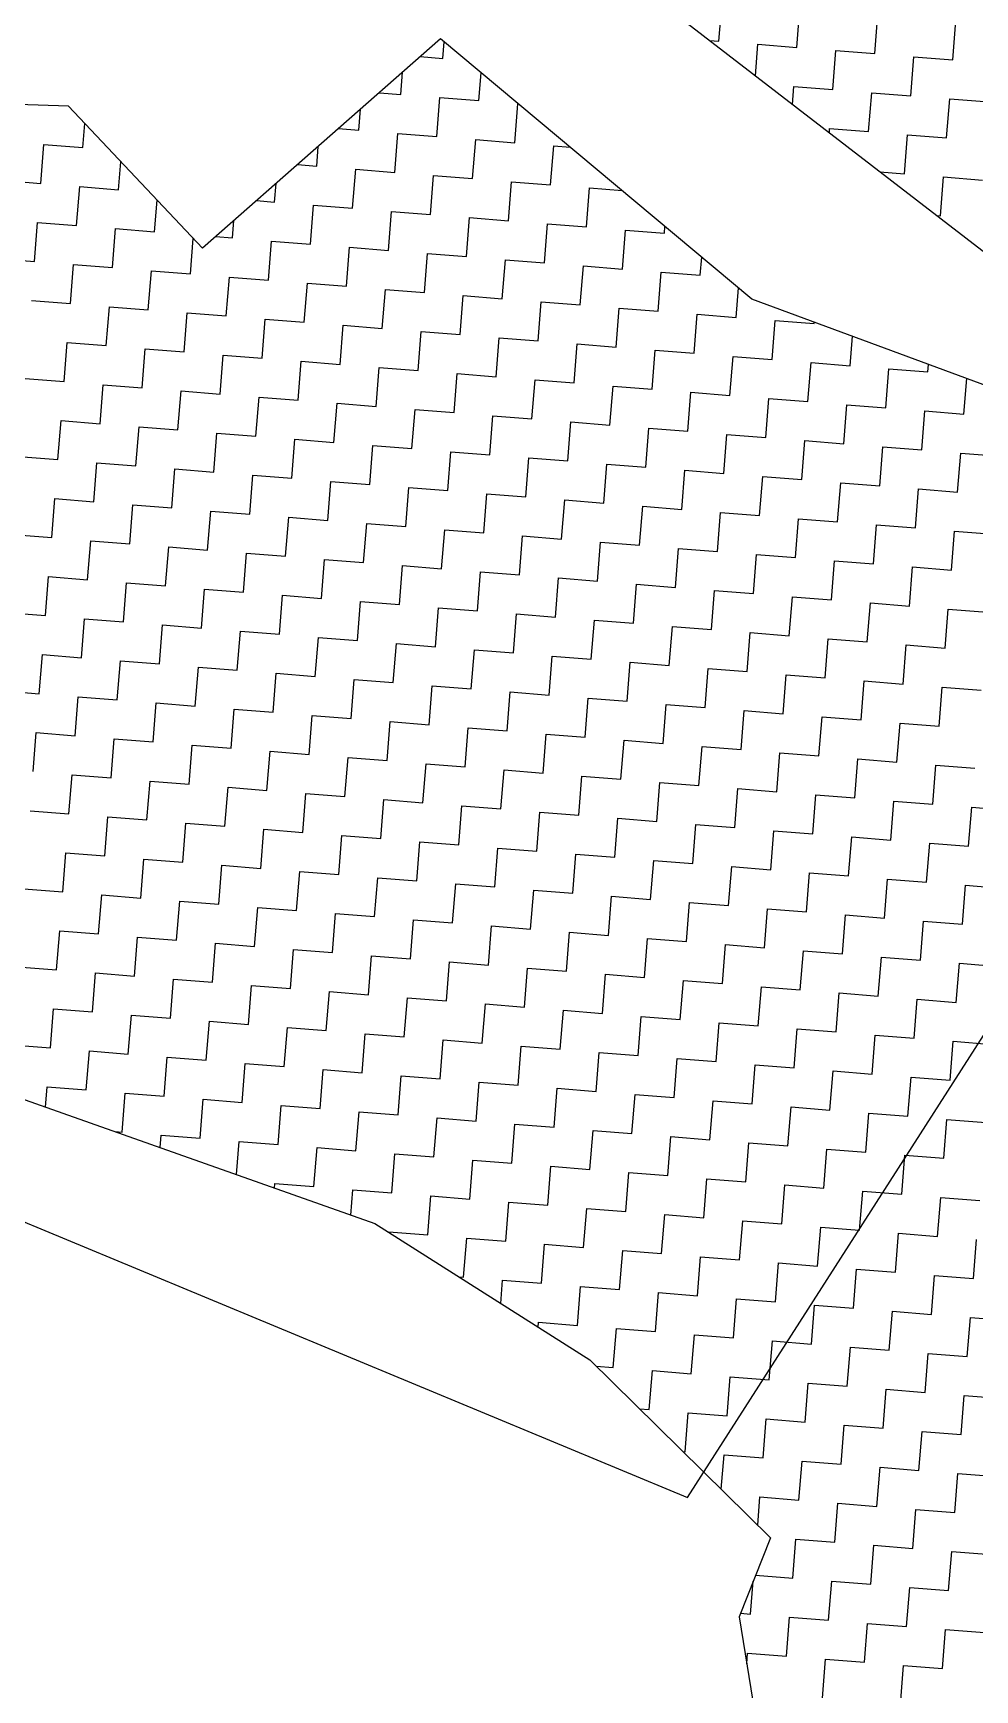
# Model space of a CAD drawing. Header units: metres. Extents: x 281680 to 283954, y 2020493 to 2022850.
# Drawn here: x 283068.4 to 283221.7, y 2020967.1 to 2021236.7 of the extents above; entities that cross this region are included whole.
import ezdxf

# ---------------------------------------------------------------- set-up
doc = ezdxf.new("R2010")
doc.units = ezdxf.units.M
doc.header["$MEASUREMENT"] = 0
doc.layers.add('POLY_HATCH', color=12, linetype='Continuous')
doc.layers.add('POLY_PARCEL', color=6, linetype='Continuous')

msp = doc.modelspace()

# ---------------------------------------------------------------- linework, layer by layer
at = {"layer": 'POLY_HATCH'}
for p, q in [((283170.11, 2021241.92), (283236.99, 2021190.43)), ((283134.69, 2021235.74), (283095.93, 2021201.67)), ((283185.4, 2021193.41), (283134.69, 2021235.74)), ((283074.11, 2021224.8), (283050.51, 2021225.55)), ((283095.93, 2021201.67), (283074.11, 2021224.8)), ((283228.08, 2021177.63), (283185.4, 2021193.41)), ((283064.32, 2021064.1), (283123.98, 2021042.99)), ((283123.98, 2021042.99), (283159.02, 2021020.79)), ((283159.02, 2021020.79), (283188.41, 2020991.88)), ((283188.41, 2020991.88), (283183.3, 2020979)), ((283183.3, 2020979), (283192.21, 2020924.14))]:
    msp.add_line(p, q, dxfattribs=at)
at = {"layer": 'POLY_HATCH', "linetype": 'Continuous'}
for p, q in [((283180.03, 2021235.35), (283180.53, 2021241.7)), ((283192.72, 2021234.34), (283193.22, 2021240.69)), ((283205.41, 2021233.33), (283205.92, 2021239.68)), ((283218.11, 2021232.32), (283218.61, 2021238.67)), ((283135.09, 2021232.55), (283135.31, 2021235.23)), ((283178.49, 2021235.48), (283180.03, 2021235.35)), ((283185.96, 2021229.72), (283186.37, 2021234.85)), ((283186.37, 2021234.85), (283192.72, 2021234.34)), ((283131.4, 2021232.84), (283135.09, 2021232.55)), ((283198.56, 2021227.49), (283199.07, 2021233.84)), ((283199.07, 2021233.84), (283205.41, 2021233.33)), ((283211.25, 2021226.48), (283211.76, 2021232.82)), ((283211.76, 2021232.82), (283218.11, 2021232.32)), ((283128.24, 2021226.71), (283128.53, 2021230.32)), ((283140.93, 2021225.69), (283141.29, 2021230.23)), ((283124.74, 2021226.98), (283128.24, 2021226.71)), ((283191.98, 2021225.08), (283192.21, 2021227.99)), ((283192.21, 2021227.99), (283198.56, 2021227.49)), ((283204.4, 2021220.64), (283204.91, 2021226.98)), ((283204.91, 2021226.98), (283211.25, 2021226.48)), ((283070.58, 2021224.91), (283070.61, 2021224.91)), ((283070.61, 2021224.91), (283070.61, 2021224.91)), ((283121.39, 2021220.86), (283121.66, 2021224.28)), ((283134.08, 2021219.85), (283134.59, 2021226.2)), ((283134.59, 2021226.2), (283140.93, 2021225.69)), ((283146.77, 2021218.84), (283147.28, 2021225.19)), ((283147.28, 2021225.19), (283147.34, 2021225.18)), ((283217.09, 2021219.63), (283217.6, 2021225.97)), ((283217.6, 2021225.97), (283223.95, 2021225.47)), ((283076.45, 2021218.06), (283076.77, 2021221.98)), ((283118.07, 2021221.13), (283121.39, 2021220.86)), ((283198, 2021220.45), (283198.05, 2021221.14)), ((283198.05, 2021221.14), (283204.4, 2021220.64)), ((283069.6, 2021212.22), (283070.11, 2021218.56)), ((283070.11, 2021218.56), (283076.45, 2021218.06)), ((283127.23, 2021214.01), (283127.73, 2021220.36)), ((283127.73, 2021220.36), (283134.08, 2021219.85)), ((283139.92, 2021213), (283140.43, 2021219.35)), ((283140.43, 2021219.35), (283146.77, 2021218.84)), ((283210.24, 2021213.78), (283210.75, 2021220.13)), ((283210.75, 2021220.13), (283217.09, 2021219.63)), ((283082.29, 2021211.2), (283082.66, 2021215.74)), ((283114.53, 2021215.02), (283114.79, 2021218.25)), ((283152.62, 2021211.99), (283153.12, 2021218.34)), ((283153.12, 2021218.34), (283155.8, 2021218.12)), ((283111.41, 2021215.27), (283114.53, 2021215.02)), ((283120.38, 2021208.17), (283120.88, 2021214.52)), ((283120.88, 2021214.52), (283127.23, 2021214.01)), ((283133.07, 2021207.16), (283133.57, 2021213.51)), ((283133.57, 2021213.51), (283139.92, 2021213)), ((283206.24, 2021214.1), (283210.24, 2021213.78)), ((283216.08, 2021206.93), (283216.59, 2021213.28)), ((283216.59, 2021213.28), (283222.94, 2021212.77)), ((283063.25, 2021212.72), (283069.6, 2021212.22)), ((283075.44, 2021205.36), (283075.95, 2021211.71)), ((283075.95, 2021211.71), (283082.29, 2021211.2)), ((283107.68, 2021209.18), (283107.92, 2021212.21)), ((283145.76, 2021206.15), (283146.27, 2021212.49)), ((283146.27, 2021212.49), (283152.62, 2021211.99)), ((283158.46, 2021205.14), (283158.96, 2021211.48)), ((283158.96, 2021211.48), (283164.26, 2021211.06)), ((283088.14, 2021204.35), (283088.55, 2021209.49)), ((283104.74, 2021209.42), (283107.68, 2021209.18)), ((283113.52, 2021202.33), (283114.03, 2021208.68)), ((283114.03, 2021208.68), (283120.38, 2021208.17)), ((283126.22, 2021201.32), (283126.72, 2021207.66)), ((283126.72, 2021207.66), (283133.07, 2021207.16)), ((283068.59, 2021199.52), (283069.1, 2021205.87)), ((283069.1, 2021205.87), (283075.44, 2021205.36)), ((283100.83, 2021203.34), (283101.06, 2021206.17)), ((283138.91, 2021200.31), (283139.42, 2021206.65)), ((283139.42, 2021206.65), (283145.76, 2021206.15)), ((283151.6, 2021199.3), (283152.11, 2021205.64)), ((283152.11, 2021205.64), (283158.46, 2021205.14)), ((283171.15, 2021204.12), (283171.24, 2021205.23)), ((283215.49, 2021206.98), (283216.08, 2021206.93)), ((283081.28, 2021198.51), (283081.79, 2021204.86)), ((283081.79, 2021204.86), (283088.14, 2021204.35)), ((283093.98, 2021197.5), (283094.44, 2021203.25)), ((283098.08, 2021203.56), (283100.83, 2021203.34)), ((283106.67, 2021196.49), (283107.18, 2021202.84)), ((283107.18, 2021202.84), (283113.52, 2021202.33)), ((283164.3, 2021198.28), (283164.8, 2021204.63)), ((283164.8, 2021204.63), (283171.15, 2021204.12)), ((283062.24, 2021200.03), (283068.59, 2021199.52)), ((283119.36, 2021195.48), (283119.87, 2021201.82)), ((283119.87, 2021201.82), (283126.22, 2021201.32)), ((283132.06, 2021194.47), (283132.56, 2021200.81)), ((283132.56, 2021200.81), (283138.91, 2021200.31)), ((283144.75, 2021193.45), (283145.26, 2021199.8)), ((283145.26, 2021199.8), (283151.6, 2021199.3)), ((283176.99, 2021197.27), (283177.23, 2021200.24)), ((283074.43, 2021192.67), (283074.94, 2021199.02)), ((283074.94, 2021199.02), (283081.28, 2021198.51)), ((283087.12, 2021191.66), (283087.63, 2021198.01)), ((283087.63, 2021198.01), (283093.98, 2021197.5)), ((283099.82, 2021190.65), (283100.32, 2021196.99)), ((283100.32, 2021196.99), (283106.67, 2021196.49)), ((283157.44, 2021192.44), (283157.95, 2021198.79)), ((283157.95, 2021198.79), (283164.3, 2021198.28)), ((283170.14, 2021191.43), (283170.64, 2021197.78)), ((283170.64, 2021197.78), (283176.99, 2021197.27)), ((283112.51, 2021189.64), (283113.02, 2021195.98)), ((283113.02, 2021195.98), (283119.36, 2021195.48)), ((283125.21, 2021188.62), (283125.71, 2021194.97)), ((283125.71, 2021194.97), (283132.06, 2021194.47)), ((283182.83, 2021190.42), (283183.22, 2021195.24)), ((283068.08, 2021193.18), (283074.43, 2021192.67)), ((283080.27, 2021185.82), (283080.78, 2021192.16)), ((283080.78, 2021192.16), (283087.12, 2021191.66)), ((283137.9, 2021187.61), (283138.4, 2021193.96)), ((283138.4, 2021193.96), (283144.75, 2021193.45)), ((283150.59, 2021186.6), (283151.1, 2021192.95)), ((283151.1, 2021192.95), (283157.44, 2021192.44)), ((283163.29, 2021185.59), (283163.79, 2021191.94)), ((283163.79, 2021191.94), (283170.14, 2021191.43)), ((283092.97, 2021184.81), (283093.47, 2021191.15)), ((283093.47, 2021191.15), (283099.82, 2021190.65)), ((283105.66, 2021183.79), (283106.16, 2021190.14)), ((283106.16, 2021190.14), (283112.51, 2021189.64)), ((283118.35, 2021182.78), (283118.86, 2021189.13)), ((283118.86, 2021189.13), (283125.21, 2021188.62)), ((283175.98, 2021184.58), (283176.49, 2021190.93)), ((283176.49, 2021190.93), (283182.83, 2021190.42)), ((283188.67, 2021183.57), (283189.18, 2021189.91)), ((283189.18, 2021189.91), (283195.53, 2021189.41)), ((283195.53, 2021189.41), (283195.55, 2021189.66)), ((283073.42, 2021179.98), (283073.93, 2021186.32)), ((283073.93, 2021186.32), (283080.27, 2021185.82)), ((283131.05, 2021181.77), (283131.55, 2021188.12)), ((283131.55, 2021188.12), (283137.9, 2021187.61)), ((283143.74, 2021180.76), (283144.25, 2021187.11)), ((283144.25, 2021187.11), (283150.59, 2021186.6)), ((283156.43, 2021179.75), (283156.94, 2021186.1)), ((283156.94, 2021186.1), (283163.29, 2021185.59)), ((283201.37, 2021182.56), (283201.75, 2021187.37)), ((283086.11, 2021178.97), (283086.62, 2021185.31)), ((283086.62, 2021185.31), (283092.97, 2021184.81)), ((283098.81, 2021177.95), (283099.31, 2021184.3)), ((283099.31, 2021184.3), (283105.66, 2021183.79)), ((283169.13, 2021178.74), (283169.63, 2021185.08)), ((283169.63, 2021185.08), (283175.98, 2021184.58)), ((283181.82, 2021177.73), (283182.33, 2021184.07)), ((283182.33, 2021184.07), (283188.67, 2021183.57)), ((283111.5, 2021176.94), (283112.01, 2021183.29)), ((283112.01, 2021183.29), (283118.35, 2021182.78)), ((283124.19, 2021175.93), (283124.7, 2021182.28)), ((283124.7, 2021182.28), (283131.05, 2021181.77)), ((283136.89, 2021174.92), (283137.39, 2021181.27)), ((283137.39, 2021181.27), (283143.74, 2021180.76)), ((283194.51, 2021176.71), (283195.02, 2021183.06)), ((283195.02, 2021183.06), (283201.37, 2021182.56)), ((283207.21, 2021175.7), (283207.71, 2021182.05)), ((283207.71, 2021182.05), (283214.06, 2021181.54)), ((283214.06, 2021181.54), (283214.16, 2021182.78)), ((283067.07, 2021180.48), (283073.42, 2021179.98)), ((283079.26, 2021173.12), (283079.77, 2021179.47)), ((283079.77, 2021179.47), (283086.11, 2021178.97)), ((283091.95, 2021172.11), (283092.46, 2021178.46)), ((283092.46, 2021178.46), (283098.81, 2021177.95)), ((283149.58, 2021173.91), (283150.09, 2021180.25)), ((283150.09, 2021180.25), (283156.43, 2021179.75)), ((283162.27, 2021172.9), (283162.78, 2021179.24)), ((283162.78, 2021179.24), (283169.13, 2021178.74)), ((283174.97, 2021171.89), (283175.47, 2021178.23)), ((283175.47, 2021178.23), (283181.82, 2021177.73)), ((283219.9, 2021174.69), (283220.36, 2021180.48)), ((283104.65, 2021171.1), (283105.15, 2021177.45)), ((283105.15, 2021177.45), (283111.5, 2021176.94)), ((283117.34, 2021170.09), (283117.85, 2021176.44)), ((283117.85, 2021176.44), (283124.19, 2021175.93)), ((283130.03, 2021169.08), (283130.54, 2021175.43)), ((283130.54, 2021175.43), (283136.89, 2021174.92)), ((283187.66, 2021170.87), (283188.17, 2021177.22)), ((283188.17, 2021177.22), (283194.51, 2021176.71)), ((283200.35, 2021169.86), (283200.86, 2021176.21)), ((283200.86, 2021176.21), (283207.21, 2021175.7)), ((283072.41, 2021167.28), (283072.91, 2021173.63)), ((283072.91, 2021173.63), (283079.26, 2021173.12)), ((283085.1, 2021166.27), (283085.61, 2021172.62)), ((283085.61, 2021172.62), (283091.95, 2021172.11)), ((283142.73, 2021168.07), (283143.23, 2021174.41)), ((283143.23, 2021174.41), (283149.58, 2021173.91)), ((283155.42, 2021167.06), (283155.93, 2021173.4)), ((283155.93, 2021173.4), (283162.27, 2021172.9)), ((283213.05, 2021168.85), (283213.55, 2021175.2)), ((283213.55, 2021175.2), (283219.9, 2021174.69)), ((283097.8, 2021165.26), (283098.3, 2021171.61)), ((283098.3, 2021171.61), (283104.65, 2021171.1)), ((283110.49, 2021164.25), (283110.99, 2021170.6)), ((283110.99, 2021170.6), (283117.34, 2021170.09)), ((283168.12, 2021166.04), (283168.62, 2021172.39)), ((283168.62, 2021172.39), (283174.97, 2021171.89)), ((283180.81, 2021165.03), (283181.31, 2021171.38)), ((283181.31, 2021171.38), (283187.66, 2021170.87)), ((283193.5, 2021164.02), (283194.01, 2021170.37)), ((283194.01, 2021170.37), (283200.35, 2021169.86)), ((283066.06, 2021167.79), (283072.41, 2021167.28)), ((283123.18, 2021163.24), (283123.69, 2021169.58)), ((283123.69, 2021169.58), (283130.03, 2021169.08)), ((283135.88, 2021162.23), (283136.38, 2021168.57)), ((283136.38, 2021168.57), (283142.73, 2021168.07)), ((283148.57, 2021161.21), (283149.08, 2021167.56)), ((283149.08, 2021167.56), (283155.42, 2021167.06)), ((283206.2, 2021163.01), (283206.7, 2021169.36)), ((283206.7, 2021169.36), (283213.05, 2021168.85)), ((283218.89, 2021162), (283219.4, 2021168.35)), ((283219.4, 2021168.35), (283225.74, 2021167.84)), ((283078.25, 2021160.43), (283078.75, 2021166.78)), ((283078.75, 2021166.78), (283085.1, 2021166.27)), ((283090.94, 2021159.42), (283091.45, 2021165.77)), ((283091.45, 2021165.77), (283097.8, 2021165.26)), ((283103.64, 2021158.41), (283104.14, 2021164.75)), ((283104.14, 2021164.75), (283110.49, 2021164.25)), ((283161.26, 2021160.2), (283161.77, 2021166.55)), ((283161.77, 2021166.55), (283168.12, 2021166.04)), ((283173.96, 2021159.19), (283174.46, 2021165.54)), ((283174.46, 2021165.54), (283180.81, 2021165.03)), ((283186.65, 2021158.18), (283187.16, 2021164.53)), ((283187.16, 2021164.53), (283193.5, 2021164.02)), ((283116.33, 2021157.4), (283116.84, 2021163.74)), ((283116.84, 2021163.74), (283123.18, 2021163.24)), ((283129.02, 2021156.39), (283129.53, 2021162.73)), ((283129.53, 2021162.73), (283135.88, 2021162.23)), ((283199.34, 2021157.17), (283199.85, 2021163.52)), ((283199.85, 2021163.52), (283206.2, 2021163.01)), ((283212.04, 2021156.16), (283212.54, 2021162.5)), ((283212.54, 2021162.5), (283218.89, 2021162)), ((283071.4, 2021154.59), (283071.9, 2021160.94)), ((283071.9, 2021160.94), (283078.25, 2021160.43)), ((283084.09, 2021153.58), (283084.6, 2021159.93)), ((283084.6, 2021159.93), (283090.94, 2021159.42)), ((283141.72, 2021155.37), (283142.22, 2021161.72)), ((283142.22, 2021161.72), (283148.57, 2021161.21)), ((283154.41, 2021154.36), (283154.92, 2021160.71)), ((283154.92, 2021160.71), (283161.26, 2021160.2)), ((283167.1, 2021153.35), (283167.61, 2021159.7)), ((283167.61, 2021159.7), (283173.96, 2021159.19)), ((283096.78, 2021152.57), (283097.29, 2021158.91)), ((283097.29, 2021158.91), (283103.64, 2021158.41)), ((283109.48, 2021151.56), (283109.98, 2021157.9)), ((283109.98, 2021157.9), (283116.33, 2021157.4)), ((283122.17, 2021150.54), (283122.68, 2021156.89)), ((283122.68, 2021156.89), (283129.02, 2021156.39)), ((283179.8, 2021152.34), (283180.3, 2021158.69)), ((283180.3, 2021158.69), (283186.65, 2021158.18)), ((283192.49, 2021151.33), (283193, 2021157.67)), ((283193, 2021157.67), (283199.34, 2021157.17)), ((283205.18, 2021150.32), (283205.69, 2021156.66)), ((283205.69, 2021156.66), (283212.04, 2021156.16)), ((283065.05, 2021155.1), (283071.4, 2021154.59)), ((283077.24, 2021147.74), (283077.74, 2021154.08)), ((283077.74, 2021154.08), (283084.09, 2021153.58)), ((283134.86, 2021149.53), (283135.37, 2021155.88)), ((283135.37, 2021155.88), (283141.72, 2021155.37)), ((283147.56, 2021148.52), (283148.06, 2021154.87)), ((283148.06, 2021154.87), (283154.41, 2021154.36)), ((283160.25, 2021147.51), (283160.76, 2021153.86)), ((283160.76, 2021153.86), (283167.1, 2021153.35)), ((283217.88, 2021149.3), (283218.38, 2021155.65)), ((283218.38, 2021155.65), (283224.73, 2021155.15)), ((283089.93, 2021146.73), (283090.44, 2021153.07)), ((283090.44, 2021153.07), (283096.78, 2021152.57)), ((283102.62, 2021145.71), (283103.13, 2021152.06)), ((283103.13, 2021152.06), (283109.48, 2021151.56)), ((283115.32, 2021144.7), (283115.82, 2021151.05)), ((283115.82, 2021151.05), (283122.17, 2021150.54)), ((283172.94, 2021146.5), (283173.45, 2021152.84)), ((283173.45, 2021152.84), (283179.8, 2021152.34)), ((283185.64, 2021145.49), (283186.14, 2021151.83)), ((283186.14, 2021151.83), (283192.49, 2021151.33)), ((283128.01, 2021143.69), (283128.52, 2021150.04)), ((283128.52, 2021150.04), (283134.86, 2021149.53)), ((283140.71, 2021142.68), (283141.21, 2021149.03)), ((283141.21, 2021149.03), (283147.56, 2021148.52)), ((283198.33, 2021144.48), (283198.84, 2021150.82)), ((283198.84, 2021150.82), (283205.18, 2021150.32)), ((283211.03, 2021143.46), (283211.53, 2021149.81)), ((283211.53, 2021149.81), (283217.88, 2021149.3)), ((283070.39, 2021141.9), (283070.89, 2021148.24)), ((283070.89, 2021148.24), (283077.24, 2021147.74)), ((283083.08, 2021140.88), (283083.58, 2021147.23)), ((283083.58, 2021147.23), (283089.93, 2021146.73)), ((283095.77, 2021139.87), (283096.28, 2021146.22)), ((283096.28, 2021146.22), (283102.62, 2021145.71)), ((283153.4, 2021141.67), (283153.9, 2021148.02)), ((283153.9, 2021148.02), (283160.25, 2021147.51)), ((283166.09, 2021140.66), (283166.6, 2021147)), ((283166.6, 2021147), (283172.94, 2021146.5)), ((283178.79, 2021139.65), (283179.29, 2021145.99)), ((283179.29, 2021145.99), (283185.64, 2021145.49)), ((283108.47, 2021138.86), (283108.97, 2021145.21)), ((283108.97, 2021145.21), (283115.32, 2021144.7)), ((283121.16, 2021137.85), (283121.67, 2021144.2)), ((283121.67, 2021144.2), (283128.01, 2021143.69)), ((283133.85, 2021136.84), (283134.36, 2021143.19)), ((283134.36, 2021143.19), (283140.71, 2021142.68)), ((283191.48, 2021138.63), (283191.99, 2021144.98)), ((283191.99, 2021144.98), (283198.33, 2021144.48)), ((283204.17, 2021137.62), (283204.68, 2021143.97)), ((283204.68, 2021143.97), (283211.03, 2021143.46)), ((283216.87, 2021136.61), (283217.37, 2021142.96)), ((283217.37, 2021142.96), (283223.72, 2021142.45)), ((283064.04, 2021142.4), (283070.39, 2021141.9)), ((283076.23, 2021135.04), (283076.73, 2021141.39)), ((283076.73, 2021141.39), (283083.08, 2021140.88)), ((283088.92, 2021134.03), (283089.43, 2021140.38)), ((283089.43, 2021140.38), (283095.77, 2021139.87)), ((283146.55, 2021135.83), (283147.05, 2021142.17)), ((283147.05, 2021142.17), (283153.4, 2021141.67)), ((283159.24, 2021134.82), (283159.75, 2021141.16)), ((283159.75, 2021141.16), (283166.09, 2021140.66)), ((283101.61, 2021133.02), (283102.12, 2021139.37)), ((283102.12, 2021139.37), (283108.47, 2021138.86)), ((283114.31, 2021132.01), (283114.81, 2021138.36)), ((283114.81, 2021138.36), (283121.16, 2021137.85)), ((283171.93, 2021133.8), (283172.44, 2021140.15)), ((283172.44, 2021140.15), (283178.79, 2021139.65)), ((283184.63, 2021132.79), (283185.13, 2021139.14)), ((283185.13, 2021139.14), (283191.48, 2021138.63)), ((283197.32, 2021131.78), (283197.83, 2021138.13)), ((283197.83, 2021138.13), (283204.17, 2021137.62)), ((283069.37, 2021129.2), (283069.88, 2021135.55)), ((283069.88, 2021135.55), (283076.23, 2021135.04)), ((283127, 2021131), (283127.51, 2021137.34)), ((283127.51, 2021137.34), (283133.85, 2021136.84)), ((283139.69, 2021129.99), (283140.2, 2021136.33)), ((283140.2, 2021136.33), (283146.55, 2021135.83)), ((283152.39, 2021128.98), (283152.89, 2021135.32)), ((283152.89, 2021135.32), (283159.24, 2021134.82)), ((283210.01, 2021130.77), (283210.52, 2021137.12)), ((283210.52, 2021137.12), (283216.87, 2021136.61)), ((283082.07, 2021128.19), (283082.57, 2021134.54)), ((283082.57, 2021134.54), (283088.92, 2021134.03)), ((283094.76, 2021127.18), (283095.27, 2021133.53)), ((283095.27, 2021133.53), (283101.61, 2021133.02)), ((283107.45, 2021126.17), (283107.96, 2021132.52)), ((283107.96, 2021132.52), (283114.31, 2021132.01)), ((283165.08, 2021127.96), (283165.59, 2021134.31)), ((283165.59, 2021134.31), (283171.93, 2021133.8)), ((283177.77, 2021126.95), (283178.28, 2021133.3)), ((283178.28, 2021133.3), (283184.63, 2021132.79)), ((283190.47, 2021125.94), (283190.97, 2021132.29)), ((283190.97, 2021132.29), (283197.32, 2021131.78)), ((283063.03, 2021129.71), (283069.37, 2021129.2)), ((283120.15, 2021125.16), (283120.65, 2021131.5)), ((283120.65, 2021131.5), (283127, 2021131)), ((283132.84, 2021124.15), (283133.35, 2021130.49)), ((283133.35, 2021130.49), (283139.69, 2021129.99)), ((283145.54, 2021123.13), (283146.04, 2021129.48)), ((283146.04, 2021129.48), (283152.39, 2021128.98)), ((283203.16, 2021124.93), (283203.67, 2021131.28)), ((283203.67, 2021131.28), (283210.01, 2021130.77)), ((283215.86, 2021123.92), (283216.36, 2021130.26)), ((283216.36, 2021130.26), (283222.71, 2021129.76)), ((283075.21, 2021122.35), (283075.72, 2021128.7)), ((283075.72, 2021128.7), (283082.07, 2021128.19)), ((283087.91, 2021121.34), (283088.41, 2021127.69)), ((283088.41, 2021127.69), (283094.76, 2021127.18)), ((283158.23, 2021122.12), (283158.73, 2021128.47)), ((283158.73, 2021128.47), (283165.08, 2021127.96)), ((283170.92, 2021121.11), (283171.43, 2021127.46)), ((283171.43, 2021127.46), (283177.77, 2021126.95)), ((283100.6, 2021120.33), (283101.11, 2021126.67)), ((283101.11, 2021126.67), (283107.45, 2021126.17)), ((283113.3, 2021119.32), (283113.8, 2021125.66)), ((283113.8, 2021125.66), (283120.15, 2021125.16)), ((283125.99, 2021118.3), (283126.49, 2021124.65)), ((283126.49, 2021124.65), (283132.84, 2021124.15)), ((283183.62, 2021120.1), (283184.12, 2021126.45)), ((283184.12, 2021126.45), (283190.47, 2021125.94)), ((283196.31, 2021119.09), (283196.81, 2021125.44)), ((283196.81, 2021125.44), (283203.16, 2021124.93)), ((283209, 2021118.08), (283209.51, 2021124.42)), ((283209.51, 2021124.42), (283215.86, 2021123.92)), ((283068.36, 2021116.51), (283068.87, 2021122.86)), ((283068.87, 2021122.86), (283075.21, 2021122.35)), ((283081.06, 2021115.5), (283081.56, 2021121.84)), ((283081.56, 2021121.84), (283087.91, 2021121.34)), ((283138.68, 2021117.29), (283139.19, 2021123.64)), ((283139.19, 2021123.64), (283145.54, 2021123.13)), ((283151.38, 2021116.28), (283151.88, 2021122.63)), ((283151.88, 2021122.63), (283158.23, 2021122.12)), ((283164.07, 2021115.27), (283164.58, 2021121.62)), ((283164.58, 2021121.62), (283170.92, 2021121.11)), ((283093.75, 2021114.49), (283094.26, 2021120.83)), ((283094.26, 2021120.83), (283100.6, 2021120.33)), ((283106.44, 2021113.47), (283106.95, 2021119.82)), ((283106.95, 2021119.82), (283113.3, 2021119.32)), ((283119.14, 2021112.46), (283119.64, 2021118.81)), ((283119.64, 2021118.81), (283125.99, 2021118.3)), ((283176.76, 2021114.26), (283177.27, 2021120.61)), ((283177.27, 2021120.61), (283183.62, 2021120.1)), ((283189.46, 2021113.25), (283189.96, 2021119.59)), ((283189.96, 2021119.59), (283196.31, 2021119.09)), ((283074.2, 2021109.66), (283074.71, 2021116)), ((283074.71, 2021116), (283081.06, 2021115.5)), ((283131.83, 2021111.45), (283132.34, 2021117.8)), ((283132.34, 2021117.8), (283138.68, 2021117.29)), ((283144.52, 2021110.44), (283145.03, 2021116.79)), ((283145.03, 2021116.79), (283151.38, 2021116.28)), ((283202.15, 2021112.24), (283202.66, 2021118.58)), ((283202.66, 2021118.58), (283209, 2021118.08)), ((283214.84, 2021111.22), (283215.35, 2021117.57)), ((283215.35, 2021117.57), (283221.7, 2021117.07)), ((283086.9, 2021108.65), (283087.4, 2021114.99)), ((283087.4, 2021114.99), (283093.75, 2021114.49)), ((283099.59, 2021107.63), (283100.1, 2021113.98)), ((283100.1, 2021113.98), (283106.44, 2021113.47)), ((283157.22, 2021109.43), (283157.72, 2021115.78)), ((283157.72, 2021115.78), (283164.07, 2021115.27)), ((283169.91, 2021108.42), (283170.42, 2021114.76)), ((283170.42, 2021114.76), (283176.76, 2021114.26)), ((283182.6, 2021107.41), (283183.11, 2021113.75)), ((283183.11, 2021113.75), (283189.46, 2021113.25)), ((283112.28, 2021106.62), (283112.79, 2021112.97)), ((283112.79, 2021112.97), (283119.14, 2021112.46)), ((283124.98, 2021105.61), (283125.48, 2021111.96)), ((283125.48, 2021111.96), (283131.83, 2021111.45)), ((283137.67, 2021104.6), (283138.18, 2021110.95)), ((283138.18, 2021110.95), (283144.52, 2021110.44)), ((283195.3, 2021106.39), (283195.8, 2021112.74)), ((283195.8, 2021112.74), (283202.15, 2021112.24)), ((283207.99, 2021105.38), (283208.5, 2021111.73)), ((283208.5, 2021111.73), (283214.84, 2021111.22)), ((283220.68, 2021104.37), (283221.19, 2021110.72)), ((283221.19, 2021110.72), (283227.54, 2021110.21)), ((283067.86, 2021110.16), (283074.2, 2021109.66)), ((283080.04, 2021102.8), (283080.55, 2021109.15)), ((283080.55, 2021109.15), (283086.9, 2021108.65)), ((283092.74, 2021101.79), (283093.24, 2021108.14)), ((283093.24, 2021108.14), (283099.59, 2021107.63)), ((283150.36, 2021103.59), (283150.87, 2021109.93)), ((283150.87, 2021109.93), (283157.22, 2021109.43)), ((283163.06, 2021102.58), (283163.56, 2021108.92)), ((283163.56, 2021108.92), (283169.91, 2021108.42)), ((283175.75, 2021101.57), (283176.26, 2021107.91)), ((283176.26, 2021107.91), (283182.6, 2021107.41)), ((283105.43, 2021100.78), (283105.94, 2021107.13)), ((283105.94, 2021107.13), (283112.28, 2021106.62)), ((283118.13, 2021099.77), (283118.63, 2021106.12)), ((283118.63, 2021106.12), (283124.98, 2021105.61)), ((283188.45, 2021100.55), (283188.95, 2021106.9)), ((283188.95, 2021106.9), (283195.3, 2021106.39)), ((283201.14, 2021099.54), (283201.64, 2021105.89)), ((283201.64, 2021105.89), (283207.99, 2021105.38)), ((283073.19, 2021096.96), (283073.7, 2021103.31)), ((283073.7, 2021103.31), (283080.04, 2021102.8)), ((283130.82, 2021098.76), (283131.32, 2021105.11)), ((283131.32, 2021105.11), (283137.67, 2021104.6)), ((283143.51, 2021097.75), (283144.02, 2021104.09)), ((283144.02, 2021104.09), (283150.36, 2021103.59)), ((283156.21, 2021096.74), (283156.71, 2021103.08)), ((283156.71, 2021103.08), (283163.06, 2021102.58)), ((283213.83, 2021098.53), (283214.34, 2021104.88)), ((283214.34, 2021104.88), (283220.68, 2021104.37)), ((283085.89, 2021095.95), (283086.39, 2021102.3)), ((283086.39, 2021102.3), (283092.74, 2021101.79)), ((283098.58, 2021094.94), (283099.08, 2021101.29)), ((283099.08, 2021101.29), (283105.43, 2021100.78)), ((283111.27, 2021093.93), (283111.78, 2021100.28)), ((283111.78, 2021100.28), (283118.13, 2021099.77)), ((283168.9, 2021095.72), (283169.4, 2021102.07)), ((283169.4, 2021102.07), (283175.75, 2021101.57)), ((283181.59, 2021094.71), (283182.1, 2021101.06)), ((283182.1, 2021101.06), (283188.45, 2021100.55)), ((283194.29, 2021093.7), (283194.79, 2021100.05)), ((283194.79, 2021100.05), (283201.14, 2021099.54)), ((283066.85, 2021097.47), (283073.19, 2021096.96)), ((283123.97, 2021092.92), (283124.47, 2021099.26)), ((283124.47, 2021099.26), (283130.82, 2021098.76)), ((283136.66, 2021091.91), (283137.17, 2021098.25)), ((283137.17, 2021098.25), (283143.51, 2021097.75)), ((283149.35, 2021090.89), (283149.86, 2021097.24)), ((283149.86, 2021097.24), (283156.21, 2021096.74)), ((283206.98, 2021092.69), (283207.49, 2021099.04)), ((283207.49, 2021099.04), (283213.83, 2021098.53)), ((283219.67, 2021091.68), (283220.18, 2021098.03)), ((283220.18, 2021098.03), (283226.53, 2021097.52)), ((283079.03, 2021090.11), (283079.54, 2021096.46)), ((283079.54, 2021096.46), (283085.89, 2021095.95)), ((283091.73, 2021089.1), (283092.23, 2021095.45)), ((283092.23, 2021095.45), (283098.58, 2021094.94)), ((283104.42, 2021088.09), (283104.93, 2021094.43)), ((283104.93, 2021094.43), (283111.27, 2021093.93)), ((283162.05, 2021089.88), (283162.55, 2021096.23)), ((283162.55, 2021096.23), (283168.9, 2021095.72)), ((283174.74, 2021088.87), (283175.25, 2021095.22)), ((283175.25, 2021095.22), (283181.59, 2021094.71)), ((283117.11, 2021087.08), (283117.62, 2021093.42)), ((283117.62, 2021093.42), (283123.97, 2021092.92)), ((283129.81, 2021086.06), (283130.31, 2021092.41)), ((283130.31, 2021092.41), (283136.66, 2021091.91)), ((283187.43, 2021087.86), (283187.94, 2021094.21)), ((283187.94, 2021094.21), (283194.29, 2021093.7)), ((283200.13, 2021086.85), (283200.63, 2021093.2)), ((283200.63, 2021093.2), (283206.98, 2021092.69)), ((283212.82, 2021085.84), (283213.33, 2021092.18)), ((283213.33, 2021092.18), (283219.67, 2021091.68)), ((283072.18, 2021084.27), (283072.69, 2021090.62)), ((283072.69, 2021090.62), (283079.03, 2021090.11)), ((283084.87, 2021083.26), (283085.38, 2021089.6)), ((283085.38, 2021089.6), (283091.73, 2021089.1)), ((283142.5, 2021085.05), (283143.01, 2021091.4)), ((283143.01, 2021091.4), (283149.35, 2021090.89)), ((283155.19, 2021084.04), (283155.7, 2021090.39)), ((283155.7, 2021090.39), (283162.05, 2021089.88)), ((283167.89, 2021083.03), (283168.39, 2021089.38)), ((283168.39, 2021089.38), (283174.74, 2021088.87)), ((283097.57, 2021082.25), (283098.07, 2021088.59)), ((283098.07, 2021088.59), (283104.42, 2021088.09)), ((283110.26, 2021081.24), (283110.77, 2021087.58)), ((283110.77, 2021087.58), (283117.11, 2021087.08)), ((283122.95, 2021080.22), (283123.46, 2021086.57)), ((283123.46, 2021086.57), (283129.81, 2021086.06)), ((283180.58, 2021082.02), (283181.09, 2021088.37)), ((283181.09, 2021088.37), (283187.43, 2021087.86)), ((283193.27, 2021081.01), (283193.78, 2021087.35)), ((283193.78, 2021087.35), (283200.13, 2021086.85)), ((283205.97, 2021080), (283206.47, 2021086.34)), ((283206.47, 2021086.34), (283212.82, 2021085.84)), ((283065.83, 2021084.78), (283072.18, 2021084.27)), ((283078.02, 2021077.42), (283078.53, 2021083.76)), ((283078.53, 2021083.76), (283084.87, 2021083.26)), ((283135.65, 2021079.21), (283136.15, 2021085.56)), ((283136.15, 2021085.56), (283142.5, 2021085.05)), ((283148.34, 2021078.2), (283148.85, 2021084.55)), ((283148.85, 2021084.55), (283155.19, 2021084.04)), ((283218.66, 2021078.98), (283219.17, 2021085.33)), ((283219.17, 2021085.33), (283225.51, 2021084.83)), ((283090.72, 2021076.41), (283091.22, 2021082.75)), ((283091.22, 2021082.75), (283097.57, 2021082.25)), ((283103.41, 2021075.39), (283103.91, 2021081.74)), ((283103.91, 2021081.74), (283110.26, 2021081.24)), ((283161.04, 2021077.19), (283161.54, 2021083.54)), ((283161.54, 2021083.54), (283167.89, 2021083.03)), ((283173.73, 2021076.18), (283174.23, 2021082.52)), ((283174.23, 2021082.52), (283180.58, 2021082.02)), ((283186.42, 2021075.17), (283186.93, 2021081.51)), ((283186.93, 2021081.51), (283193.27, 2021081.01)), ((283116.1, 2021074.38), (283116.61, 2021080.73)), ((283116.61, 2021080.73), (283122.95, 2021080.22)), ((283128.8, 2021073.37), (283129.3, 2021079.72)), ((283129.3, 2021079.72), (283135.65, 2021079.21)), ((283141.49, 2021072.36), (283142, 2021078.71)), ((283142, 2021078.71), (283148.34, 2021078.2)), ((283199.12, 2021074.16), (283199.62, 2021080.5)), ((283199.62, 2021080.5), (283205.97, 2021080)), ((283211.81, 2021073.14), (283212.32, 2021079.49)), ((283212.32, 2021079.49), (283218.66, 2021078.98)), ((283071.17, 2021071.58), (283071.67, 2021077.92)), ((283071.67, 2021077.92), (283078.02, 2021077.42)), ((283083.86, 2021070.56), (283084.37, 2021076.91)), ((283084.37, 2021076.91), (283090.72, 2021076.41)), ((283096.56, 2021069.55), (283097.06, 2021075.9)), ((283097.06, 2021075.9), (283103.41, 2021075.39)), ((283154.18, 2021071.35), (283154.69, 2021077.7)), ((283154.69, 2021077.7), (283161.04, 2021077.19)), ((283166.88, 2021070.34), (283167.38, 2021076.68)), ((283167.38, 2021076.68), (283173.73, 2021076.18)), ((283179.57, 2021069.33), (283180.08, 2021075.67)), ((283180.08, 2021075.67), (283186.42, 2021075.17)), ((283109.25, 2021068.54), (283109.76, 2021074.89)), ((283109.76, 2021074.89), (283116.1, 2021074.38)), ((283121.94, 2021067.53), (283122.45, 2021073.88)), ((283122.45, 2021073.88), (283128.8, 2021073.37)), ((283134.64, 2021066.52), (283135.14, 2021072.87)), ((283135.14, 2021072.87), (283141.49, 2021072.36)), ((283192.26, 2021068.31), (283192.77, 2021074.66)), ((283192.77, 2021074.66), (283199.12, 2021074.16)), ((283204.96, 2021067.3), (283205.46, 2021073.65)), ((283205.46, 2021073.65), (283211.81, 2021073.14)), ((283064.82, 2021072.08), (283071.17, 2021071.58)), ((283077.01, 2021064.72), (283077.52, 2021071.07)), ((283077.52, 2021071.07), (283083.86, 2021070.56)), ((283147.33, 2021065.51), (283147.84, 2021071.85)), ((283147.84, 2021071.85), (283154.18, 2021071.35)), ((283160.02, 2021064.5), (283160.53, 2021070.84)), ((283160.53, 2021070.84), (283166.88, 2021070.34)), ((283217.65, 2021066.29), (283218.16, 2021072.64)), ((283218.16, 2021072.64), (283224.5, 2021072.13)), ((283089.7, 2021063.71), (283090.21, 2021070.06)), ((283090.21, 2021070.06), (283096.56, 2021069.55)), ((283102.4, 2021062.7), (283102.9, 2021069.05)), ((283102.9, 2021069.05), (283109.25, 2021068.54)), ((283115.09, 2021061.69), (283115.6, 2021068.04)), ((283115.6, 2021068.04), (283121.94, 2021067.53)), ((283172.72, 2021063.48), (283173.22, 2021069.83)), ((283173.22, 2021069.83), (283179.57, 2021069.33)), ((283185.41, 2021062.47), (283185.92, 2021068.82)), ((283185.92, 2021068.82), (283192.26, 2021068.31)), ((283198.1, 2021061.46), (283198.61, 2021067.81)), ((283198.61, 2021067.81), (283204.96, 2021067.3)), ((283070.4, 2021061.95), (283070.66, 2021065.23)), ((283070.66, 2021065.23), (283077.01, 2021064.72)), ((283127.78, 2021060.68), (283128.29, 2021067.02)), ((283128.29, 2021067.02), (283134.64, 2021066.52)), ((283140.48, 2021059.67), (283140.98, 2021066.01)), ((283140.98, 2021066.01), (283147.33, 2021065.51)), ((283153.17, 2021058.65), (283153.68, 2021065)), ((283153.68, 2021065), (283160.02, 2021064.5)), ((283210.8, 2021060.45), (283211.3, 2021066.8)), ((283211.3, 2021066.8), (283217.65, 2021066.29)), ((283082.85, 2021057.87), (283083.36, 2021064.22)), ((283083.36, 2021064.22), (283089.7, 2021063.71)), ((283095.54, 2021056.86), (283096.05, 2021063.21)), ((283096.05, 2021063.21), (283102.4, 2021062.7)), ((283108.24, 2021055.85), (283108.74, 2021062.19)), ((283108.74, 2021062.19), (283115.09, 2021061.69)), ((283165.86, 2021057.64), (283166.37, 2021063.99)), ((283166.37, 2021063.99), (283172.72, 2021063.48)), ((283178.56, 2021056.63), (283179.06, 2021062.98)), ((283179.06, 2021062.98), (283185.41, 2021062.47)), ((283120.93, 2021054.84), (283121.44, 2021061.18)), ((283121.44, 2021061.18), (283127.78, 2021060.68)), ((283133.63, 2021053.83), (283134.13, 2021060.17)), ((283134.13, 2021060.17), (283140.48, 2021059.67)), ((283191.25, 2021055.62), (283191.76, 2021061.97)), ((283191.76, 2021061.97), (283198.1, 2021061.46)), ((283203.95, 2021054.61), (283204.45, 2021060.96)), ((283204.45, 2021060.96), (283210.8, 2021060.45)), ((283216.64, 2021053.6), (283217.14, 2021059.94)), ((283217.14, 2021059.94), (283223.49, 2021059.44)), ((283081.65, 2021057.97), (283082.85, 2021057.87)), ((283089.04, 2021055.35), (283089.2, 2021057.37)), ((283089.2, 2021057.37), (283095.54, 2021056.86)), ((283146.32, 2021052.81), (283146.82, 2021059.16)), ((283146.82, 2021059.16), (283153.17, 2021058.65)), ((283159.01, 2021051.8), (283159.52, 2021058.15)), ((283159.52, 2021058.15), (283165.86, 2021057.64)), ((283171.71, 2021050.79), (283172.21, 2021057.14)), ((283172.21, 2021057.14), (283178.56, 2021056.63)), ((283101.46, 2021050.96), (283101.89, 2021056.35)), ((283101.89, 2021056.35), (283108.24, 2021055.85)), ((283114.08, 2021049), (283114.59, 2021055.34)), ((283114.59, 2021055.34), (283120.93, 2021054.84)), ((283126.77, 2021047.98), (283127.28, 2021054.33)), ((283127.28, 2021054.33), (283133.63, 2021053.83)), ((283184.4, 2021049.78), (283184.91, 2021056.13)), ((283184.91, 2021056.13), (283191.25, 2021055.62)), ((283197.09, 2021048.77), (283197.6, 2021055.11)), ((283197.6, 2021055.11), (283203.95, 2021054.61)), ((283209.79, 2021047.76), (283210.29, 2021054.1)), ((283210.29, 2021054.1), (283216.64, 2021053.6)), ((283139.47, 2021046.97), (283139.97, 2021053.32)), ((283139.97, 2021053.32), (283146.32, 2021052.81)), ((283152.16, 2021045.96), (283152.67, 2021052.31)), ((283152.67, 2021052.31), (283159.01, 2021051.8)), ((283164.85, 2021044.95), (283165.36, 2021051.3)), ((283165.36, 2021051.3), (283171.71, 2021050.79)), ((283107.67, 2021048.76), (283107.73, 2021049.5)), ((283107.73, 2021049.5), (283114.08, 2021049)), ((283177.55, 2021043.94), (283178.05, 2021050.29)), ((283178.05, 2021050.29), (283184.4, 2021049.78)), ((283190.24, 2021042.93), (283190.75, 2021049.27)), ((283190.75, 2021049.27), (283197.09, 2021048.77)), ((283120.1, 2021044.37), (283120.43, 2021048.49)), ((283120.43, 2021048.49), (283126.77, 2021047.98)), ((283132.61, 2021041.13), (283133.12, 2021047.48)), ((283133.12, 2021047.48), (283139.47, 2021046.97)), ((283145.31, 2021040.12), (283145.81, 2021046.47)), ((283145.81, 2021046.47), (283152.16, 2021045.96)), ((283202.93, 2021041.92), (283203.44, 2021048.26)), ((283203.44, 2021048.26), (283209.79, 2021047.76)), ((283215.63, 2021040.9), (283216.13, 2021047.25)), ((283216.13, 2021047.25), (283222.48, 2021046.75)), ((283158, 2021039.11), (283158.51, 2021045.46)), ((283158.51, 2021045.46), (283164.85, 2021044.95)), ((283170.69, 2021038.1), (283171.2, 2021044.44)), ((283171.2, 2021044.44), (283177.55, 2021043.94)), ((283183.39, 2021037.09), (283183.89, 2021043.43)), ((283183.89, 2021043.43), (283190.24, 2021042.93)), ((283126.26, 2021041.55), (283126.27, 2021041.64)), ((283126.27, 2021041.64), (283132.61, 2021041.13)), ((283138.45, 2021034.28), (283138.96, 2021040.63)), ((283138.96, 2021040.63), (283145.31, 2021040.12)), ((283196.08, 2021036.07), (283196.59, 2021042.42)), ((283196.59, 2021042.42), (283202.93, 2021041.92)), ((283208.78, 2021035.06), (283209.28, 2021041.41)), ((283209.28, 2021041.41), (283215.63, 2021040.9)), ((283151.15, 2021033.27), (283151.65, 2021039.61)), ((283151.65, 2021039.61), (283158, 2021039.11)), ((283163.84, 2021032.26), (283164.35, 2021038.6)), ((283164.35, 2021038.6), (283170.69, 2021038.1)), ((283221.47, 2021034.05), (283221.97, 2021040.4)), ((283176.54, 2021031.24), (283177.04, 2021037.59)), ((283177.04, 2021037.59), (283183.39, 2021037.09)), ((283189.23, 2021030.23), (283189.73, 2021036.58)), ((283189.73, 2021036.58), (283196.08, 2021036.07)), ((283201.92, 2021029.22), (283202.43, 2021035.57)), ((283202.43, 2021035.57), (283208.78, 2021035.06)), ((283137.63, 2021034.34), (283138.45, 2021034.28)), ((283144.5, 2021029.99), (283144.8, 2021033.77)), ((283144.8, 2021033.77), (283151.15, 2021033.27)), ((283156.99, 2021026.42), (283157.5, 2021032.76)), ((283157.5, 2021032.76), (283163.84, 2021032.26)), ((283214.62, 2021028.21), (283215.12, 2021034.56)), ((283215.12, 2021034.56), (283221.47, 2021034.05)), ((283169.68, 2021025.4), (283170.19, 2021031.75)), ((283170.19, 2021031.75), (283176.54, 2021031.24)), ((283182.38, 2021024.39), (283182.88, 2021030.74)), ((283182.88, 2021030.74), (283189.23, 2021030.23)), ((283195.07, 2021023.38), (283195.58, 2021029.73)), ((283195.58, 2021029.73), (283201.92, 2021029.22)), ((283207.76, 2021022.37), (283208.27, 2021028.72)), ((283208.27, 2021028.72), (283214.62, 2021028.21)), ((283220.46, 2021021.36), (283220.96, 2021027.7)), ((283220.96, 2021027.7), (283227.31, 2021027.2)), ((283150.58, 2021026.14), (283150.64, 2021026.92)), ((283150.64, 2021026.92), (283156.99, 2021026.42)), ((283162.83, 2021019.56), (283163.34, 2021025.91)), ((283163.34, 2021025.91), (283169.68, 2021025.4)), ((283175.52, 2021018.55), (283176.03, 2021024.9)), ((283176.03, 2021024.9), (283182.38, 2021024.39)), ((283188.22, 2021017.54), (283188.72, 2021023.89)), ((283188.72, 2021023.89), (283195.07, 2021023.38)), ((283200.91, 2021016.53), (283201.42, 2021022.88)), ((283201.42, 2021022.88), (283207.76, 2021022.37)), ((283213.6, 2021015.52), (283214.11, 2021021.86)), ((283214.11, 2021021.86), (283220.46, 2021021.36)), ((283160.04, 2021019.79), (283162.83, 2021019.56)), ((283168.67, 2021012.71), (283169.18, 2021019.06)), ((283169.18, 2021019.06), (283175.52, 2021018.55)), ((283181.37, 2021011.7), (283181.87, 2021018.05)), ((283181.87, 2021018.05), (283188.22, 2021017.54)), ((283194.06, 2021010.69), (283194.56, 2021017.03)), ((283194.56, 2021017.03), (283200.91, 2021016.53)), ((283206.75, 2021009.68), (283207.26, 2021016.02)), ((283207.26, 2021016.02), (283213.6, 2021015.52)), ((283219.45, 2021008.66), (283219.95, 2021015.01)), ((283219.95, 2021015.01), (283226.3, 2021014.51)), ((283167.11, 2021012.84), (283168.67, 2021012.71)), ((283174.51, 2021005.86), (283175.02, 2021012.2)), ((283175.02, 2021012.2), (283181.37, 2021011.7)), ((283187.21, 2021004.85), (283187.71, 2021011.19)), ((283187.71, 2021011.19), (283194.06, 2021010.69)), ((283199.9, 2021003.84), (283200.41, 2021010.18)), ((283200.41, 2021010.18), (283206.75, 2021009.68)), ((283212.59, 2021002.82), (283213.1, 2021009.17)), ((283213.1, 2021009.17), (283219.45, 2021008.66)), ((283174.17, 2021005.89), (283174.51, 2021005.86)), ((283180.41, 2020999.75), (283180.86, 2021005.35)), ((283180.86, 2021005.35), (283187.21, 2021004.85)), ((283193.05, 2020997.99), (283193.55, 2021004.34)), ((283193.55, 2021004.34), (283199.9, 2021003.84)), ((283205.74, 2020996.98), (283206.25, 2021003.33)), ((283206.25, 2021003.33), (283212.59, 2021002.82)), ((283218.43, 2020995.97), (283218.94, 2021002.32)), ((283218.94, 2021002.32), (283225.29, 2021001.81)), ((283186.34, 2020993.92), (283186.7, 2020998.5)), ((283186.7, 2020998.5), (283193.05, 2020997.99)), ((283198.89, 2020991.14), (283199.39, 2020997.49)), ((283199.39, 2020997.49), (283205.74, 2020996.98)), ((283211.58, 2020990.13), (283212.09, 2020996.48)), ((283212.09, 2020996.48), (283218.43, 2020995.97)), ((283192.04, 2020985.3), (283192.54, 2020991.65)), ((283192.54, 2020991.65), (283198.89, 2020991.14)), ((283204.73, 2020984.29), (283205.24, 2020990.64)), ((283205.24, 2020990.64), (283211.58, 2020990.13)), ((283217.42, 2020983.28), (283217.93, 2020989.62)), ((283217.93, 2020989.62), (283224.28, 2020989.12)), ((283185.18, 2020979.46), (283185.61, 2020984.83)), ((283185.99, 2020985.78), (283192.04, 2020985.3)), ((283197.88, 2020978.45), (283198.38, 2020984.79)), ((283198.38, 2020984.79), (283204.73, 2020984.29)), ((283210.57, 2020977.44), (283211.08, 2020983.78)), ((283211.08, 2020983.78), (283217.42, 2020983.28)), ((283183.53, 2020979.59), (283185.18, 2020979.46)), ((283191.02, 2020972.61), (283191.53, 2020978.95)), ((283191.53, 2020978.95), (283197.88, 2020978.45)), ((283203.72, 2020971.6), (283204.22, 2020977.94)), ((283204.22, 2020977.94), (283210.57, 2020977.44)), ((283216.41, 2020970.58), (283216.92, 2020976.93)), ((283216.92, 2020976.93), (283223.26, 2020976.43)), ((283184.54, 2020971.36), (283184.68, 2020973.11)), ((283184.68, 2020973.11), (283191.02, 2020972.61)), ((283196.87, 2020965.75), (283197.37, 2020972.1)), ((283197.37, 2020972.1), (283203.72, 2020971.6)), ((283209.56, 2020964.74), (283210.06, 2020971.09)), ((283210.06, 2020971.09), (283216.41, 2020970.58))]:
    msp.add_line(p, q, dxfattribs=at)
at = {"layer": 'POLY_PARCEL'}
for p, q in [((283174.89, 2020998.41), (283271.2, 2021148.64)), ((282892.83, 2021115.55), (283174.89, 2020998.41))]:
    msp.add_line(p, q, dxfattribs=at)

doc.saveas('drawing.dxf')
